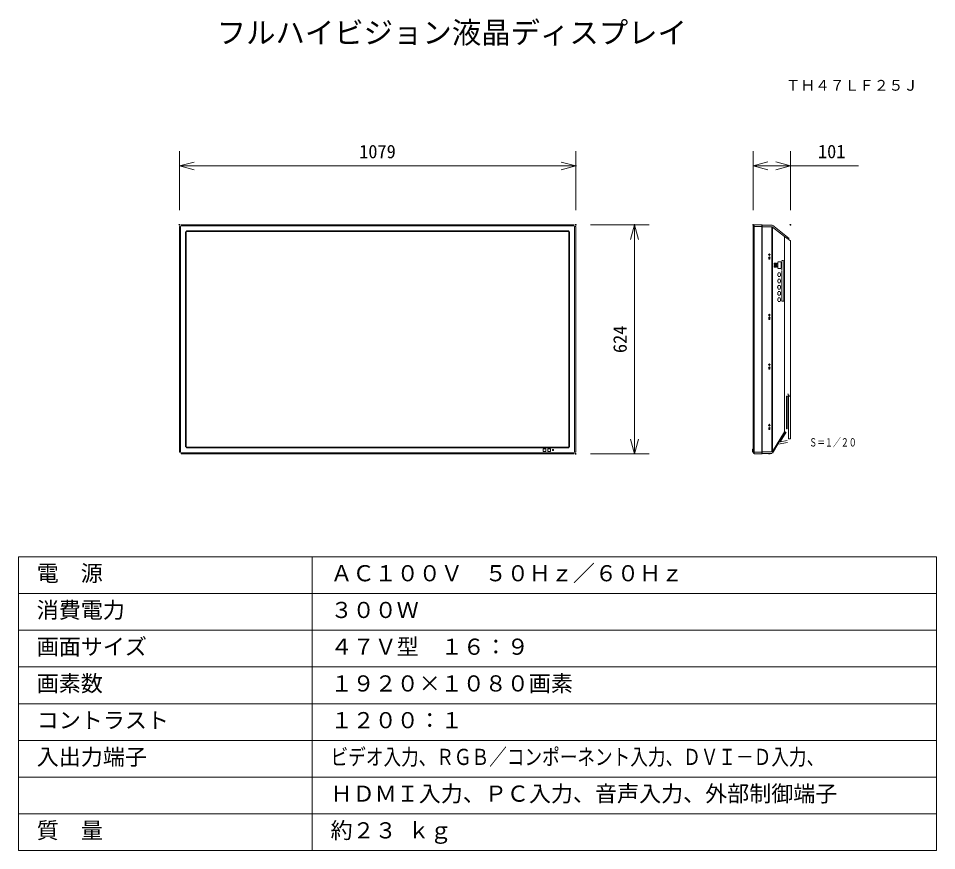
# Model space of a CAD drawing. Units: millimetres, scale not verified. Extents: x -63 to 62, y -57 to 57.
import ezdxf
from ezdxf.enums import TextEntityAlignment as Align

# ---------------------------------------------------------------- set-up
doc = ezdxf.new("R2010")
doc.units = ezdxf.units.MM
doc.header["$LTSCALE"] = 0.125
doc.header["$PDMODE"] = 32
doc.header["$PDSIZE"] = 0.0625
for name, color, linetype, lineweight in [('0-0_0', 7, 'Continuous', 20), ('0-2_WAKU', 1, 'Continuous', 18), ('0-4_GAIKEI', 1, 'Continuous', 18), ('0-5_SUNPO', 7, 'Continuous', 20)]:
    doc.layers.add(name, color=color, linetype=linetype, lineweight=lineweight)
for name, color, linetype in [('0-1_DEFPOINTS', 7, 'Continuous'), ('0-3_MOJI1', 7, 'Continuous'), ('0-6_TOUROKU', 7, 'Continuous')]:
    doc.layers.add(name, color=color, linetype=linetype)
doc.styles.add('ＭＳ ゴシック', font='')
doc.styles.get('ＭＳ ゴシック').set_extended_font_data('MS Gothic')

# ---------------------------------------------------------------- blocks, each defined once
blk = doc.blocks.new('_OPEN30')
at = {"layer": '0-0_0'}
blk.add_line((0, 0), (-1, 0), dxfattribs=at)
blk.add_lwpolyline([(-1, 0.26795), (0, 0), (-1, -0.26795)], dxfattribs=at)
blk = doc.blocks.new('D6')
at = {"layer": '0-1_DEFPOINTS'}
for p in [(43.7874, 43.1739), (38.7374, 35.1739), (43.7874, 35.1739)]:
    blk.add_point(p, dxfattribs=at)
at = {"layer": '0-5_SUNPO'}
for p, q in [((38.7374, 37.1739), (38.7374, 45.1739)), ((43.7874, 37.1739), (43.7874, 45.1739)), ((40.7374, 43.1739), (41.7874, 43.1739)), ((43.7874, 43.1739), (53.0374, 43.1739))]:
    blk.add_line(p, q, dxfattribs=at)
at = {"layer": '0-5_SUNPO', "xscale": 2, "yscale": 2, "rotation": 180}
blk.add_blockref('_OPEN30', (38.7374, 43.1739), dxfattribs=at)
at = {"layer": '0-5_SUNPO', "xscale": 2, "yscale": 2}
blk.add_blockref('_OPEN30', (43.7874, 43.1739), dxfattribs=at)
at = {"layer": '0-5_SUNPO', "style": 'ＭＳ ゴシック'}
blk.add_text('101', height=1.833, dxfattribs=at).set_placement((47.5374, 43.6739), align=Align.BOTTOM_LEFT)
blk = doc.blocks.new('D5')
at = {"layer": '0-1_DEFPOINTS'}
for p in [(14.5619, 43.1662), (-39.3881, 35.1662), (14.5619, 35.1662)]:
    blk.add_point(p, dxfattribs=at)
at = {"layer": '0-5_SUNPO'}
for p, q in [((-39.3881, 37.1662), (-39.3881, 45.1662)), ((14.5619, 37.1662), (14.5619, 45.1662)), ((-37.3881, 43.1662), (12.5619, 43.1662))]:
    blk.add_line(p, q, dxfattribs=at)
at = {"layer": '0-5_SUNPO', "xscale": 2, "yscale": 2, "rotation": 180}
blk.add_blockref('_OPEN30', (-39.3881, 43.1662), dxfattribs=at)
at = {"layer": '0-5_SUNPO', "xscale": 2, "yscale": 2}
blk.add_blockref('_OPEN30', (14.5619, 43.1662), dxfattribs=at)
at = {"layer": '0-5_SUNPO', "style": 'ＭＳ ゴシック'}
blk.add_text('1079', height=1.833, dxfattribs=at).set_placement((-14.9131, 43.6662), align=Align.BOTTOM_LEFT)
blk = doc.blocks.new('D4')
at = {"layer": '0-1_DEFPOINTS'}
for p in [(14.5572, 35.1742), (22.5572, 35.1742), (14.5572, 3.9742)]:
    blk.add_point(p, dxfattribs=at)
at = {"layer": '0-5_SUNPO'}
for p, q in [((16.5572, 35.1742), (24.5572, 35.1742)), ((22.5572, 5.9742), (22.5572, 33.1742)), ((16.5572, 3.9742), (24.5572, 3.9742))]:
    blk.add_line(p, q, dxfattribs=at)
at = {"layer": '0-5_SUNPO', "xscale": 2, "yscale": 2}
for p, rotation in [((22.5572, 35.1742), 90), ((22.5572, 3.9742), 270)]:
    blk.add_blockref('_OPEN30', p, dxfattribs=dict(at, rotation=rotation))
at = {"layer": '0-5_SUNPO', "style": 'ＭＳ ゴシック'}
blk.add_text('624', height=1.833, rotation=90, dxfattribs=at).set_placement((22.0572, 17.6992), align=Align.BOTTOM_LEFT)

msp = doc.modelspace()

# ---------------------------------------------------------------- linework, layer by layer
at = {"layer": '0-2_WAKU', "color": 4}
for p, q in [((-62.5151, -16.5228), (62.4849, -16.5228)), ((-62.5151, -16.5228), (-62.5151, -56.5228)), ((-22.5151, -16.5228), (-22.5151, -56.5228)), ((62.4849, -16.5228), (62.4849, -56.5228)), ((62.4849, -56.5228), (-62.5151, -56.5228))]:
    msp.add_line(p, q, dxfattribs=at)
at = {"layer": '0-2_WAKU'}
for p, q in [((-62.5151, -21.5228), (62.4849, -21.5228)), ((-62.5151, -26.5228), (62.4849, -26.5228)), ((-62.5151, -31.5228), (62.4849, -31.5228)), ((-62.5151, -36.5228), (62.4849, -36.5228)), ((-62.5151, -41.5228), (62.4849, -41.5228)), ((-62.5151, -46.5228), (62.4849, -46.5228)), ((-62.5151, -51.5228), (62.4849, -51.5228))]:
    msp.add_line(p, q, dxfattribs=at)
at = {"layer": '0-4_GAIKEI', "color": 7}
for p, q in [((-40.5986, 28.431), (-40.5986, -2.2706)), ((-40.3497, 28.6803), (13.1025, 28.6803)), ((13.3514, -2.2706), (13.3514, 28.431)), ((37.5269, -2.3917), (37.5269, 28.5393)), ((37.541, 28.5742), (37.6126, 28.6468)), ((37.6474, 28.662), (38.7018, 28.6803)), ((37.6474, 28.6601), (37.6474, 28.662)), ((38.7018, -2.5324), (38.7018, 28.6803)), ((38.7518, 28.6312), (38.7018, 28.6713)), ((40.0674, 28.6213), (38.7518, 28.6213)), ((42.423, 26.8078), (40.1291, 28.6001)), ((42.5769, -0.4602), (42.5769, 26.4924)), ((40.88, -1.2069), (40.1313, -2.4256)), ((40.9117, -1.1866), (42.1687, -0.9516)), ((37.541, -2.4267), (37.6126, -2.4992)), ((37.5412, -2.4267), (37.6126, -2.4992)), ((38.7518, -2.4835), (38.7018, -2.5234)), ((40.0461, -2.4732), (38.7518, -2.4732)), ((13.1025, -2.5197), (-40.3497, -2.5197)), ((37.6472, -2.514), (38.7018, -2.5324))]:
    msp.add_line(p, q, dxfattribs=at)
at = {"layer": '0-4_GAIKEI'}
for p, q in [((-40.4576, 28.431), (-40.5986, 28.431)), ((-40.4576, 28.431), (-40.4576, -2.2706)), ((-40.3497, 28.5393), (-40.3497, 28.6803)), ((13.1025, 28.5393), (-40.3497, 28.5393)), ((-39.7649, 27.7261), (-39.7649, -1.5666)), ((-39.7649, 27.7253), (-39.7081, 27.7253)), ((-39.6933, 27.725), (-39.6933, -1.5644)), ((-39.6608, -1.5818), (-39.6608, 27.7426)), ((-39.6608, 27.7426), (12.4137, 27.7426)), ((12.3974, 27.8466), (-39.6455, 27.8466)), ((-39.6436, 27.8116), (-39.6438, 27.8466)), ((-39.6436, 27.8116), (-39.6436, 27.7898)), ((12.3961, 27.775), (-39.6433, 27.775)), ((12.3965, 27.8466), (12.3965, 27.7898)), ((12.4137, 27.7426), (12.4137, -1.5818)), ((12.4461, -1.5644), (12.4461, 27.725)), ((12.4827, 27.7253), (12.4609, 27.7253)), ((12.4827, 27.7253), (12.5181, 27.7257)), ((12.5179, -1.5657), (12.5179, 27.727)), ((13.1025, 28.5393), (13.1025, 28.6803)), ((13.2104, -2.2706), (13.2104, 28.431)), ((13.2104, 28.431), (13.3514, 28.431)), ((37.5269, 28.431), (38.7518, 28.431)), ((37.6474, -2.514), (37.6474, 28.6601)), ((38.7518, -2.4835), (38.7518, 28.6312)), ((40.0467, 28.3713), (38.7518, 28.3713)), ((39.047, 28.6213), (39.047, 28.6361)), ((39.047, 28.6361), (39.2969, 28.6361)), ((39.2969, 28.6213), (39.2969, 28.6361)), ((39.5917, 28.6213), (39.5917, 28.6361)), ((39.5917, 28.6361), (39.8419, 28.6361)), ((39.7168, 28.6213), (39.7168, 28.6361)), ((39.8419, 28.6213), (39.8419, 28.6361)), ((40.1318, 28.3761), (40.0467, 28.3713)), ((40.0472, 28.3535), (40.0472, -2.2091)), ((40.1315, 28.3535), (40.0472, 28.3535)), ((40.1315, 28.3535), (40.1315, -2.2091)), ((41.7842, 27.0622), (41.7845, 0.4817)), ((39.587, 24.6284), (39.587, 24.5782)), ((39.6919, 24.6284), (39.587, 24.6284)), ((39.587, 24.5782), (39.6919, 24.5782)), ((39.7168, 24.3033), (39.5917, 24.2033)), ((39.5917, 24.2033), (39.6419, 24.2033)), ((39.6419, 24.2033), (39.6419, 24.0035)), ((39.6419, 24.0035), (39.7917, 24.0035)), ((39.6919, 24.7334), (39.6919, 24.6284)), ((39.7419, 24.7334), (39.6919, 24.7334)), ((39.6919, 24.5782), (39.6919, 24.4735)), ((39.6919, 24.4735), (39.7419, 24.4735)), ((39.8419, 24.2033), (39.7168, 24.3033)), ((39.7419, 24.6284), (39.7419, 24.7334)), ((39.8469, 24.6284), (39.7419, 24.6284)), ((39.7419, 24.4735), (39.7419, 24.5782)), ((39.7419, 24.5782), (39.8469, 24.5782)), ((39.7917, 24.0035), (39.7917, 24.2033)), ((39.7917, 24.2033), (39.8419, 24.2033)), ((39.8469, 24.5782), (39.8469, 24.6284)), ((41.402, 23.7541), (41.402, 22.4955)), ((41.4223, 23.801), (41.4278, 23.8024)), ((41.4278, 23.8024), (41.4225, 23.8002)), ((41.4278, 23.8024), (41.6571, 23.8024)), ((41.6991, 23.7622), (41.6991, 18.2889)), ((40.3785, 23.4281), (40.3785, 23.3032)), ((40.4588, 23.4281), (40.3785, 23.4281)), ((40.3785, 23.3032), (40.4588, 23.3032)), ((40.3785, 23.233), (40.3785, 23.1081)), ((40.4588, 23.233), (40.3785, 23.233)), ((40.3785, 23.1081), (40.4588, 23.1081)), ((40.3785, 23.0383), (40.3785, 22.9131)), ((40.4588, 23.0383), (40.3785, 23.0383)), ((40.3785, 22.9131), (40.4588, 22.9131)), ((40.4588, 23.3032), (40.4588, 23.4281)), ((40.4588, 23.1081), (40.4588, 23.233)), ((40.4588, 22.9131), (40.4588, 23.0383)), ((40.5229, 23.4281), (40.5229, 23.3032)), ((40.6122, 23.4281), (40.5229, 23.4281)), ((40.5229, 23.3032), (40.6122, 23.3032)), ((40.5229, 23.233), (40.5229, 23.1081)), ((40.5229, 23.233), (40.621, 23.233)), ((40.621, 23.1081), (40.5229, 23.1081)), ((40.5229, 23.0383), (40.5229, 22.9131)), ((40.6122, 23.0383), (40.5229, 23.0383)), ((40.5229, 22.9131), (40.6122, 22.9131)), ((40.6122, 23.3032), (40.6122, 23.4281)), ((40.6122, 22.9131), (40.6122, 23.0383)), ((40.621, 23.233), (40.621, 23.1081)), ((40.6674, 23.4281), (40.6674, 23.3032)), ((40.7478, 23.4281), (40.6674, 23.4281)), ((40.6674, 23.3032), (40.7478, 23.3032)), ((40.6674, 23.233), (40.6674, 23.1081)), ((40.7478, 23.233), (40.6674, 23.233)), ((40.6674, 23.1081), (40.7478, 23.1081)), ((40.6674, 23.0383), (40.6674, 22.9131)), ((40.7478, 23.0383), (40.6674, 23.0383)), ((40.6674, 22.9131), (40.7478, 22.9131)), ((40.7478, 23.3032), (40.7478, 23.4281)), ((40.7478, 23.1081), (40.7478, 23.233)), ((40.7478, 22.9131), (40.7478, 23.0383)), ((40.8465, 22.7774), (40.8465, 23.5638)), ((40.8895, 23.6438), (41.276, 23.6438)), ((41.276, 22.6975), (40.8895, 22.6975)), ((41.3188, 23.5638), (41.3188, 22.7774)), ((40.8749, 21.7023), (40.8749, 22.0387)), ((40.9179, 22.1187), (41.1692, 22.1187)), ((41.1692, 21.6224), (40.9179, 21.6224)), ((40.9179, 21.2687), (41.1692, 21.2687)), ((41.2121, 22.0387), (41.2121, 21.7023)), ((41.4254, 22.4955), (41.402, 22.4955)), ((41.402, 22.3953), (41.402, 18.2889)), ((41.402, 22.3953), (41.4254, 22.3953)), ((40.8082, 20.2006), (40.8199, 20.2006)), ((40.8082, 20.1405), (40.8199, 20.1405)), ((40.8102, 20.1706), (40.8229, 20.1706)), ((40.8199, 20.1405), (40.8245, 20.1409)), ((40.8247, 20.2001), (40.8201, 20.2006)), ((40.8245, 20.1409), (40.8372, 20.1488)), ((40.8381, 20.1911), (40.8247, 20.2001)), ((40.8372, 20.1488), (40.8432, 20.1607)), ((40.8441, 20.1761), (40.8381, 20.1911)), ((40.8447, 20.1706), (40.8423, 20.1706)), ((40.8432, 20.1607), (40.8447, 20.1706)), ((40.8445, 20.1706), (40.8441, 20.1761)), ((40.8749, 20.8524), (40.8749, 21.1889)), ((40.8749, 20.0025), (40.8749, 20.3389)), ((41.1692, 20.7724), (40.9179, 20.7724)), ((40.9179, 20.4188), (41.1692, 20.4188)), ((41.2121, 21.1889), (41.2121, 20.8524)), ((41.2121, 20.3389), (41.2121, 20.0025)), ((40.8749, 19.1523), (40.8749, 19.4889)), ((41.1692, 19.9224), (40.9179, 19.9224)), ((40.9179, 19.5686), (41.1692, 19.5686)), ((41.1692, 19.0724), (40.9179, 19.0724)), ((41.2121, 19.4889), (41.2121, 19.1523)), ((40.8749, 18.3023), (40.8749, 18.6389)), ((40.9179, 18.7186), (41.1692, 18.7186)), ((41.1692, 18.2224), (40.9179, 18.2224)), ((41.2121, 18.6389), (41.2121, 18.3023)), ((41.6991, 18.2889), (41.402, 18.2889)), ((39.587, 16.4039), (39.587, 16.3539)), ((39.6919, 16.4039), (39.587, 16.4039)), ((39.587, 16.3539), (39.6919, 16.3539)), ((39.6919, 16.509), (39.6919, 16.4039)), ((39.7419, 16.509), (39.6919, 16.509)), ((39.6919, 16.3539), (39.6919, 16.2489)), ((39.7419, 16.4039), (39.7419, 16.509)), ((39.8469, 16.4039), (39.7419, 16.4039)), ((39.7419, 16.2489), (39.7419, 16.3539)), ((39.7419, 16.3539), (39.8469, 16.3539)), ((39.8469, 16.3539), (39.8469, 16.4039)), ((39.7168, 16.0789), (39.5917, 15.9789)), ((39.5917, 15.9789), (39.6419, 15.9789)), ((39.6419, 15.9789), (39.6419, 15.779)), ((39.6419, 15.779), (39.7917, 15.779)), ((39.6919, 16.2489), (39.7419, 16.2489)), ((39.8419, 15.9789), (39.7168, 16.0789)), ((39.7917, 15.779), (39.7917, 15.9789)), ((39.7917, 15.9789), (39.8419, 15.9789)), ((39.587, 9.6509), (39.587, 9.6012)), ((39.6919, 9.6509), (39.587, 9.6509)), ((39.587, 9.6012), (39.6919, 9.6012)), ((39.7168, 9.3261), (39.5917, 9.2261)), ((39.5917, 9.2261), (39.6419, 9.2261)), ((39.6419, 9.2261), (39.6419, 9.026)), ((39.6419, 9.026), (39.7917, 9.026)), ((39.6919, 9.7562), (39.6919, 9.6509)), ((39.7419, 9.7562), (39.6919, 9.7562)), ((39.6919, 9.6012), (39.6919, 9.4961)), ((39.6919, 9.4961), (39.7419, 9.4961)), ((39.8419, 9.2261), (39.7168, 9.3261)), ((39.7419, 9.6509), (39.7419, 9.7562)), ((39.8469, 9.6509), (39.7419, 9.6509)), ((39.7419, 9.4961), (39.7419, 9.6012)), ((39.7419, 9.6012), (39.8469, 9.6012)), ((39.7917, 9.026), (39.7917, 9.2261)), ((39.7917, 9.2261), (39.8419, 9.2261)), ((39.8469, 9.6012), (39.8469, 9.6509)), ((42.0593, 5.3482), (42.5769, 5.3482)), ((42.0593, 5.3482), (42.0593, 0.8931)), ((42.1439, 5.3482), (42.1439, 0.8933)), ((42.3318, 5.5982), (42.1751, 5.5982)), ((42.4269, 5.498), (42.2672, 5.498)), ((42.3399, -0.4602), (42.3399, 5.3482)), ((39.6919, 1.4107), (39.587, 1.4107)), ((39.587, 1.4107), (39.587, 1.3609)), ((39.587, 1.3609), (39.6919, 1.3609)), ((39.7419, 1.5159), (39.6919, 1.5159)), ((39.6919, 1.5159), (39.6919, 1.4107)), ((39.6919, 1.3609), (39.6919, 1.2558)), ((39.6919, 1.2558), (39.7419, 1.2558)), ((39.7419, 1.4107), (39.7419, 1.5159)), ((39.8469, 1.4107), (39.7419, 1.4107)), ((39.7419, 1.3609), (39.8469, 1.3609)), ((39.7419, 1.2558), (39.7419, 1.3609)), ((39.8469, 1.3609), (39.8469, 1.4107)), ((39.7168, 1.0858), (39.5917, 0.9858)), ((39.5917, 0.9858), (39.6419, 0.9858)), ((39.6419, 0.9858), (39.6419, 0.7858)), ((39.6419, 0.7858), (39.7917, 0.7858)), ((39.8419, 0.9858), (39.7168, 1.0858)), ((39.7917, 0.9858), (39.8419, 0.9858)), ((39.7917, 0.7858), (39.7917, 0.9858)), ((41.7844, 0.4816), (40.1315, -2.2091)), ((41.9203, 0.4863), (40.88, -1.2069)), ((42.0003, 0.4341), (41.1914, -0.8824)), ((42.0593, 0.8933), (42.1439, 0.8933)), ((41.1914, -0.8824), (42.1361, -0.706)), ((42.3399, -0.4602), (42.5769, -0.4602)), ((-40.4576, -2.2706), (-40.5986, -2.2706)), ((-40.3497, -2.379), (-40.3497, -2.5197)), ((-40.3497, -2.379), (13.1025, -2.379)), ((-39.7299, -1.5648), (-39.7649, -1.5651)), ((-39.7299, -1.5648), (-39.7081, -1.5648)), ((12.4137, -1.5818), (-39.6608, -1.5818)), ((-39.6445, -1.6864), (12.3983, -1.6864)), ((-39.6436, -1.6296), (-39.6436, -1.6864)), ((-39.6433, -1.6144), (12.3961, -1.6144)), ((8.9148, -1.8182), (8.9148, -2.1832)), ((9.2798, -1.8182), (8.9148, -1.8182)), ((8.9148, -2.1832), (9.2798, -2.1832)), ((9.2798, -2.1832), (9.2798, -1.8182)), ((9.5697, -1.8182), (9.5697, -2.1832)), ((9.9347, -1.8182), (9.5697, -1.8182)), ((9.5697, -2.1832), (9.9347, -2.1832)), ((9.9347, -2.1832), (9.9347, -1.8182)), ((10.1912, -1.9369), (10.1912, -2.0642)), ((10.3186, -1.9369), (10.1912, -1.9369)), ((10.1912, -2.0642), (10.3186, -2.0642)), ((10.3186, -2.0642), (10.3186, -1.9369)), ((12.3965, -1.6512), (12.3965, -1.6296)), ((12.3965, -1.6512), (12.397, -1.6864)), ((12.4609, -1.5648), (12.5179, -1.5648)), ((13.1025, -2.379), (13.1025, -2.5197)), ((13.2104, -2.2706), (13.3514, -2.2706)), ((37.4619, -1.8585), (37.4368, -1.8585)), ((37.4368, -2.24), (37.4368, -1.8585)), ((37.4368, -2.24), (37.4619, -2.24)), ((37.4368, -2.24), (37.4619, -2.24)), ((37.4619, -1.8386), (37.5269, -1.8386)), ((37.4619, -2.2602), (37.4619, -1.8386)), ((37.4619, -2.26), (37.5269, -2.26)), ((37.4619, -2.2602), (37.5269, -2.2602)), ((37.5269, -2.2833), (38.7518, -2.2833)), ((40.047, -2.2232), (38.7518, -2.2232)), ((39.5917, -2.4732), (39.5917, -2.4884)), ((39.8419, -2.4884), (39.5917, -2.4884)), ((39.7168, -2.4732), (39.7168, -2.4884)), ((39.8419, -2.4732), (39.8419, -2.4884)), ((40.1324, -2.2259), (40.047, -2.2232)), ((40.1315, -2.2091), (40.0472, -2.2091))]:
    msp.add_line(p, q, dxfattribs=at)
for points in [[(42.5769, 26.4925), (42.0961, 26.838), (41.8989, 26.9797), (41.8064, 27.0462), (41.7842, 27.0622), (40.1315, 28.3535)], [(41.8285, 0.5475), (41.8254, 0.5429), (41.7844, 0.4816)]]:
    msp.add_lwpolyline(points, dxfattribs=at)

# ---------------------------------------------------------------- block references
at = {"layer": '0-5_SUNPO'}
for name in ['D5', 'D6', 'D4']:
    msp.add_blockref(name, (-1.2105, -6.4939), dxfattribs=at)

# ---------------------------------------------------------------- texts
at = {"layer": '0-3_MOJI1', "style": 'ＭＳ ゴシック'}
for s, height, p in [('フルハイビジョン液晶ディスプレイ', 2.933, (-35.5151, 52.4772)), ('電  源', 2.199, (-60.0151, -20.5228)), ('ＡＣ１００Ｖ\u3000５０Ｈｚ／６０Ｈｚ', 2.199, (-20.0151, -20.5228)), ('消費電力', 2.199, (-60.0151, -25.5228)), ('３００Ｗ', 2.199, (-20.0151, -25.5228)), ('画面サイズ', 2.199, (-60.0151, -30.5228)), ('４７Ｖ型\u3000１６：９', 2.199, (-20.0151, -30.5228)), ('画素数', 2.199, (-60.0151, -35.5228)), ('１９２０×１０８０画素', 2.199, (-20.0151, -35.5228)), ('コントラスト', 2.199, (-60.0151, -40.5228)), ('１２００：１', 2.199, (-20.0151, -40.5228)), ('入出力端子', 2.199, (-60.0151, -45.5228)), ('ＨＤＭＩ入力、ＰＣ入力、音声入力、外部制御端子', 2.199, (-20.0151, -50.5228)), ('質\u3000量', 2.199, (-60.0151, -55.5228)), ('約２３ ｋｇ', 2.199, (-20.0151, -55.5228))]:
    msp.add_text(s, height=height, dxfattribs=at).set_placement(p, align=Align.BOTTOM_LEFT)
at = {"layer": '0-3_MOJI1', "style": 'ＭＳ ゴシック', "width": 0.8}
msp.add_text('ビデオ入力、ＲＧＢ／コンポーネント入力、ＤＶＩ－Ｄ入力、', height=2.199, dxfattribs=at).set_placement((-20.0151, -45.5228), align=Align.BOTTOM_LEFT)
at = {"layer": '0-6_TOUROKU', "style": 'ＭＳ ゴシック'}
msp.add_text('ＴＨ４７ＬＦ２５Ｊ', height=1.466, dxfattribs=at).set_placement((41.9515, 46.4772), align=Align.BOTTOM_LEFT)
at = {"layer": '0-6_TOUROKU', "style": 'ＭＳ ゴシック', "width": 0.7}
msp.add_text('Ｓ＝１／２０', height=1.1, dxfattribs=at).set_placement((45.1377, -1.8428), align=Align.BOTTOM_LEFT)

doc.saveas('drawing.dxf')
